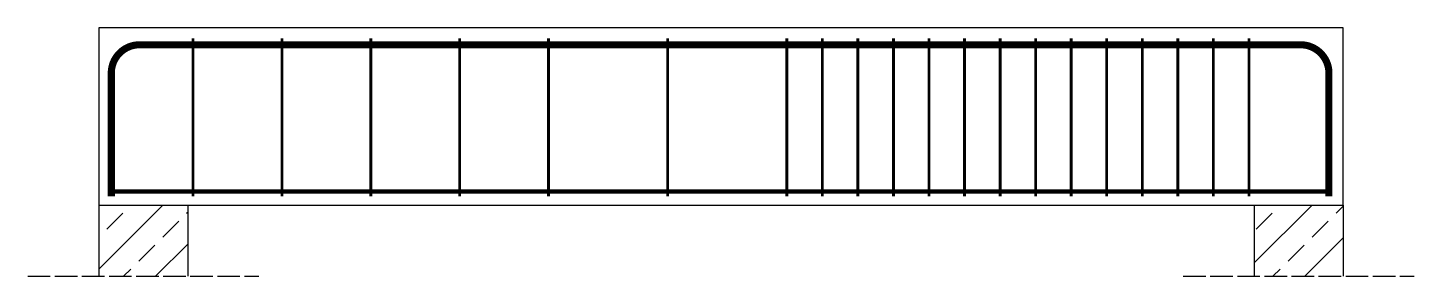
# Model space of a CAD drawing. Header units: millimetres. Extents: x -200 to 3700, y -200 to 500.
import ezdxf

# ---------------------------------------------------------------- set-up
doc = ezdxf.new("R2010")
doc.units = ezdxf.units.MM
doc.header["$LTSCALE"] = 50
doc.linetypes.add('DASHED', pattern=[1.524, 1.27, -0.254])
for name, color, linetype in [('KONEC-Kreskowanie', 7, 'Continuous'), ('KONEC-Obrys', 3, 'Continuous'), ('KONEC-Prety', 1, 'Continuous'), ('KONEC-Przerywana', 8, 'DASHED'), ('KONEC-Strzemiona', 6, 'Continuous')]:
    doc.layers.add(name, color=color, linetype=linetype)

msp = doc.modelspace()

# ---------------------------------------------------------------- hatches: boundary and pattern name
at = {"layer": 'KONEC-Kreskowanie'}
h = msp.add_hatch(dxfattribs=at)
h.set_pattern_fill('ANSI33', color=256, scale=20)
h.paths.add_polyline_path([(0, 0), (0, -200), (250, -200), (250, 0)])
h = msp.add_hatch(dxfattribs=at)
h.set_pattern_fill('ANSI33', color=256, scale=20)
h.paths.add_polyline_path([(3250, 0), (3250, -200), (3500, -200), (3500, 0)])

# ---------------------------------------------------------------- linework, layer by layer
at = {"layer": 'KONEC-Obrys'}
msp.add_lwpolyline([(0, 0), (250, 0), (3250, 0), (3500, 0), (3500, 500), (0, 500)], close=True, dxfattribs=at)
for points in [[(0, 0), (0, -200)], [(250, 0), (250, -200)], [(3250, 0), (3250, -200)], [(3500, 0), (3500, -200)]]:
    msp.add_lwpolyline(points, dxfattribs=at)
at = {"layer": 'KONEC-Prety'}
for points in [[(35, 25, 20, 20, 0), (35, 372, 20, 20, -0.414214), (115, 452, 20, 20, 0), (3380, 452, 20, 20, -0.414214), (3460, 372, 20, 20, 0), (3460, 25, 0, 0, 0)], [(25, 39, 12, 12, 0), (3470, 39, 0, 0, 0)]]:
    msp.add_lwpolyline(points, format="xyseb", dxfattribs=at)
at = {"layer": 'KONEC-Przerywana'}
for points in [[(-200, -200), (450, -200)], [(3050, -200), (3700, -200)]]:
    msp.add_lwpolyline(points, dxfattribs=at)
at = {"layer": 'KONEC-Strzemiona'}
for points in [[(265, 25, 8, 8, 0), (265, 470, 0, 0, 0)], [(515, 25, 8, 8, 0), (515, 470, 0, 0, 0)], [(765, 25, 8, 8, 0), (765, 470, 0, 0, 0)], [(1015, 25, 8, 8, 0), (1015, 470, 0, 0, 0)], [(1265, 25, 8, 8, 0), (1265, 470, 0, 0, 0)], [(1600, 25, 8, 8, 0), (1600, 470, 0, 0, 0)], [(1935, 25, 8, 8, 0), (1935, 470, 0, 0, 0)], [(2035, 25, 8, 8, 0), (2035, 470, 0, 0, 0)], [(2135, 25, 8, 8, 0), (2135, 470, 0, 0, 0)], [(2235, 25, 8, 8, 0), (2235, 470, 0, 0, 0)], [(2335, 25, 8, 8, 0), (2335, 470, 0, 0, 0)], [(2435, 25, 8, 8, 0), (2435, 470, 0, 0, 0)], [(2535, 25, 8, 8, 0), (2535, 470, 0, 0, 0)], [(2635, 25, 8, 8, 0), (2635, 470, 0, 0, 0)], [(2735, 25, 8, 8, 0), (2735, 470, 0, 0, 0)], [(2835, 25, 8, 8, 0), (2835, 470, 0, 0, 0)], [(2935, 25, 8, 8, 0), (2935, 470, 0, 0, 0)], [(3035, 25, 8, 8, 0), (3035, 470, 0, 0, 0)], [(3135, 25, 8, 8, 0), (3135, 470, 0, 0, 0)], [(3235, 25, 8, 8, 0), (3235, 470, 0, 0, 0)]]:
    msp.add_lwpolyline(points, format="xyseb", dxfattribs=at)

doc.saveas('drawing.dxf')
